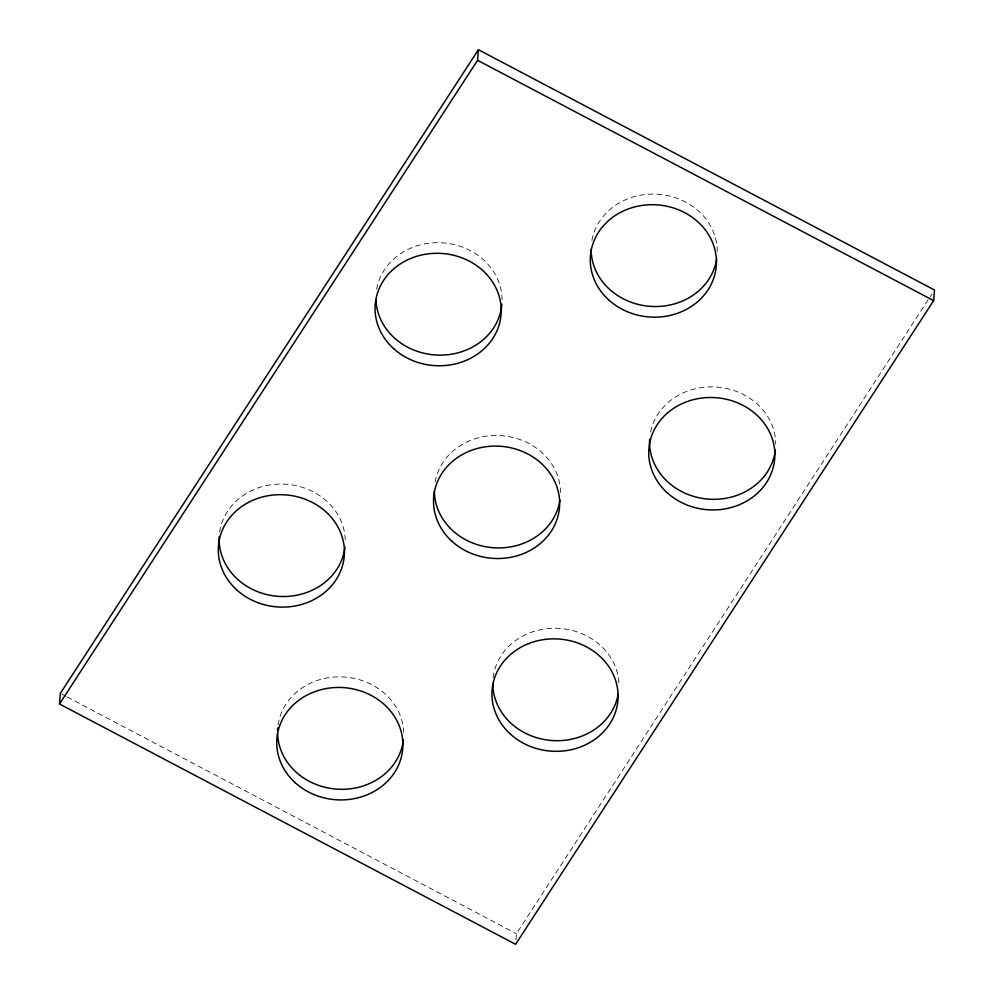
<?xml version="1.0" encoding="UTF-8"?>
<svg xmlns="http://www.w3.org/2000/svg" width="994" height="994" viewBox="0 0 994 994"><rect width="100%" height="100%" fill="white"/><g stroke="black" fill="none" stroke-linecap="round" stroke-linejoin="round"><path stroke-width="0.75" stroke-dasharray="4.97 3.73" d="M515.961 939.752L516.433 933.689L929.427 297.815M930.272 296.51L931.962 293.913M61.715 694.098L65.84 696.272M67.207 696.993L516.433 933.689M219.637 532.113A63.119 56.186 4.5 0 1 285.303 484.177A63.119 56.186 4.5 0 1 345.253 539.667M278.084 724.899A63.119 56.186 4.5 0 1 343.738 676.964A63.119 56.186 4.5 0 1 403.688 732.441M435.086 482.065A63.119 56.186 4.5 0 1 502.156 435.707A63.119 56.186 4.5 0 1 560.492 492.527M376.639 289.279A63.119 56.186 4.5 0 1 443.722 242.921A63.119 56.186 4.5 0 1 502.057 299.741M650.573 432.017A63.119 56.186 4.5 0 1 718.202 387.188A63.119 56.186 4.5 0 1 775.705 443.933M591.902 240.424A63.119 56.186 4.5 0 1 659.233 194.352A63.119 56.186 4.5 0 1 717.27 251.42M493.111 677.771A63.119 56.186 4.5 0 1 494.478 670.528M494.875 669.111A63.119 56.186 4.5 0 1 563.884 628.842A63.119 56.186 4.5 0 1 618.939 685.313"/><path stroke-width="1.49" d="M59.503 703.988L60.336 693.365L478.4 49.7L934.497 290.012L933.664 300.635L515.6 944.3L59.503 703.988L477.567 60.311L478.4 49.7M477.567 60.311L933.664 300.635M344.955 546.986A63.119 56.186 4.5 0 1 277.475 596.276A63.119 56.186 4.5 0 1 219.202 536.524M403.402 739.772A63.119 56.186 4.5 0 1 338.382 789.224A63.119 56.186 4.5 0 1 277.599 733.696M277.587 730.776A63.119 56.186 4.5 0 1 277.748 727.832M559.982 499.858A63.119 56.186 4.5 0 1 493.509 547.744A63.119 56.186 4.5 0 1 434.341 490.85M501.871 304.139A63.119 56.186 4.5 0 1 437.534 355.094A63.119 56.186 4.5 0 1 375.931 299.529M775.382 449.797A63.119 56.186 4.5 0 1 707.914 499.087A63.119 56.186 4.5 0 1 649.629 439.336M716.711 258.751A63.119 56.186 4.5 0 1 649.977 306.338A63.119 56.186 4.5 0 1 591.119 249.208M618.193 694.098A63.119 56.186 4.5 0 1 551.123 740.455A63.119 56.186 4.5 0 1 492.788 683.636M236.92 590.063A63.119 56.186 4.5 0 0 342.346 566.257A63.119 56.186 4.5 0 0 264.839 496.379A63.119 56.186 4.5 0 0 236.92 590.063M295.355 782.85A63.119 56.186 4.5 0 0 400.793 759.043A63.119 56.186 4.5 0 0 323.274 689.153A63.119 56.186 4.5 0 0 295.355 782.85M452.133 541.469A63.119 56.186 4.5 0 0 557.559 517.663A63.119 56.186 4.5 0 0 480.052 447.785A63.119 56.186 4.5 0 0 452.133 541.469M393.686 348.695A63.119 56.186 4.5 0 0 499.125 324.889A63.119 56.186 4.5 0 0 421.605 254.998A63.119 56.186 4.5 0 0 393.686 348.695M667.347 492.875A63.119 56.186 4.5 0 0 772.773 469.069A63.119 56.186 4.5 0 0 695.266 399.19A63.119 56.186 4.5 0 0 667.347 492.875M608.688 299.902A63.119 56.186 4.5 0 0 714.264 276.556A63.119 56.186 4.5 0 0 637.117 206.342A63.119 56.186 4.5 0 0 608.688 299.902M510.568 734.255A63.119 56.186 4.5 0 0 616.007 710.449A63.119 56.186 4.5 0 0 538.499 640.558A63.119 56.186 4.5 0 0 510.568 734.255"/></g></svg>
